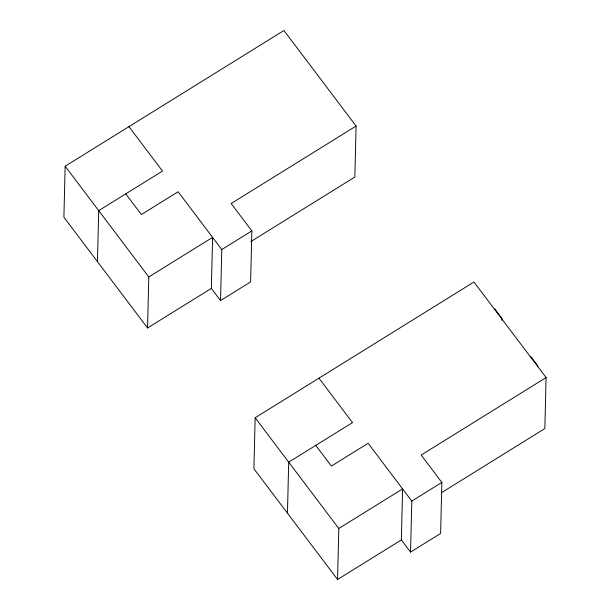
<?xml version="1.0" encoding="UTF-8"?>
<svg xmlns="http://www.w3.org/2000/svg" width="610" height="610" viewBox="0 0 610 610"><rect width="100%" height="100%" fill="white"/><g stroke="black" fill="none" stroke-linecap="round" stroke-linejoin="round"><path stroke-width="0.91" d="M250.885 241.537L354.852 177.037L356.095 126.034L283.932 30.5L65.148 166.225L63.905 217.229L147.559 327.974L211.357 288.4L212.6 237.389L148.802 276.971L147.559 327.974M97.455 261.652L98.706 210.641L162.504 171.067L128.946 126.644M356.095 126.034L231.175 203.526L251.854 230.908L250.611 281.919L220.546 300.57L221.796 249.559L178.128 191.753L141.383 214.545L125.759 193.858M441.686 492.56L544.852 428.563L546.095 377.56L473.932 282.026L255.148 417.751L253.905 468.754L337.559 579.5L401.357 539.926L402.6 488.915L338.802 528.489L337.559 579.5M287.455 513.178L288.698 462.166L352.504 422.593L318.946 378.169M546.095 377.56L421.174 455.052L441.853 482.434L440.611 533.445L410.545 552.096L411.796 501.084L368.127 443.279L331.382 466.07L315.759 445.384M501.923 320.334L501.977 318.443L494.756 308.889M221.796 249.559L251.854 230.908M411.796 501.084L441.853 482.434M530.837 356.652L538.058 366.206M211.357 288.4L220.546 300.57M401.357 539.926L410.545 552.096M65.148 166.225L148.802 276.971M255.148 417.751L338.802 528.489"/></g></svg>
